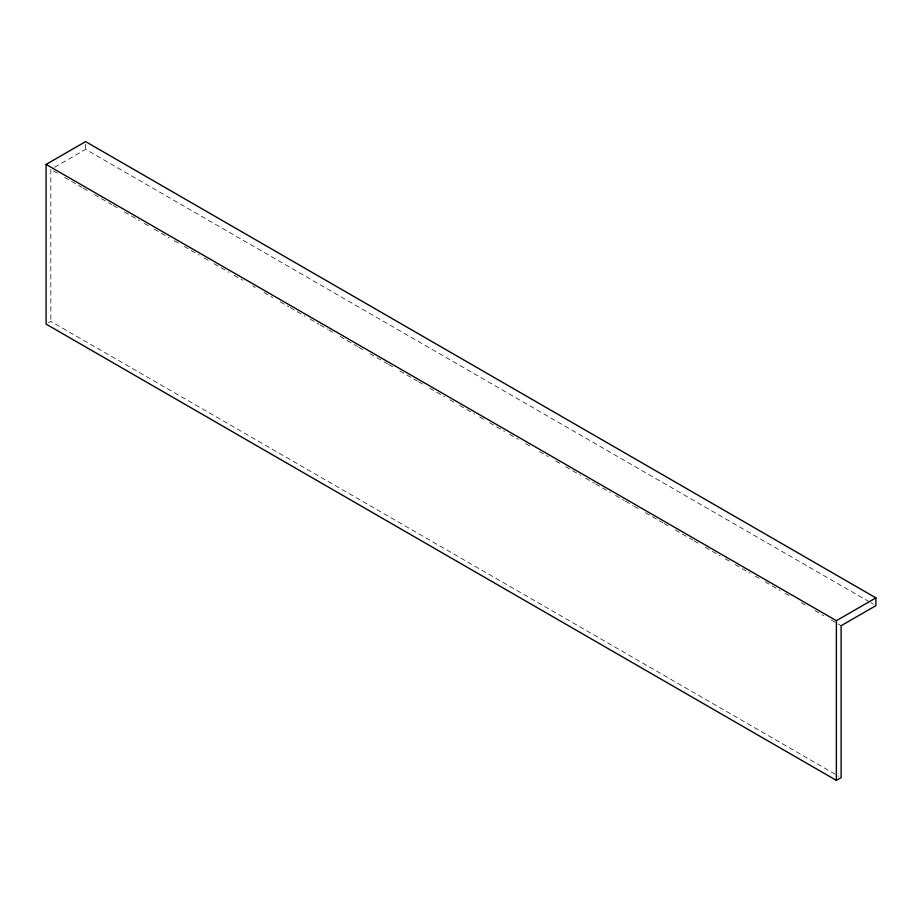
<?xml version="1.0" encoding="UTF-8"?>
<svg xmlns="http://www.w3.org/2000/svg" width="922" height="922" viewBox="0 0 922 922"><rect width="100%" height="100%" fill="white"/><g stroke="black" fill="none" stroke-linecap="round" stroke-linejoin="round"><path stroke-width="0.69" stroke-dasharray="4.61 3.46" d="M54.571 167.297L85.619 149.364L869.665 602.043M48.474 322.758L50.837 321.386L838.64 776.209M870.91 602.758L873.411 604.198M53.338 170.881L59.573 174.477M64.552 177.358L82 187.431M83.257 188.157L89.48 191.753M94.47 194.634L111.919 204.707M113.164 205.433L119.399 209.029M124.389 211.899L139.349 220.542M144.328 223.424L149.318 226.293M154.297 229.175L169.256 237.807M174.246 240.688L179.237 243.569M184.216 246.451L199.175 255.083M204.165 257.964L209.144 260.845M214.135 263.715L229.094 272.359M234.073 275.24L242.809 280.276M252.778 286.027L255.267 287.468M263.992 292.505L272.716 297.541M280.196 301.863L288.92 306.899M290.176 307.625L305.124 316.258M310.115 319.139L318.839 324.175M320.084 324.89L327.564 329.212M328.808 329.926L335.043 333.522M340.034 336.403L357.482 346.476M358.727 347.202L364.962 350.798M369.953 353.679L387.401 363.752M388.646 364.478L394.881 368.074M399.86 370.955L417.32 381.028M418.565 381.743L424.788 385.338M429.779 388.22L444.738 396.863M449.729 399.733L454.707 402.614M459.698 405.496L474.657 414.128M479.636 417.009L484.626 419.89M489.617 422.772L504.576 431.404M509.555 434.285L518.279 439.321M525.759 443.632L530.749 446.513M539.474 451.55L548.198 456.586M555.678 460.908L560.668 463.789M565.647 466.67L580.606 475.303M585.597 478.184L594.321 483.22M595.566 483.935L610.525 492.579M615.504 495.448L624.24 500.485M625.485 501.211L632.965 505.533M634.209 506.247L640.444 509.843M645.423 512.724L662.872 522.797M664.128 523.523L670.352 527.119M675.342 530L692.791 540.073M694.036 540.788L700.271 544.395M705.261 547.265L720.22 555.908M725.199 558.778L730.189 561.659M735.18 564.541L750.128 573.173M755.118 576.054L760.108 578.935M765.087 581.817L780.047 590.449M785.037 593.33L790.016 596.2M801.241 602.677L806.22 605.558M814.956 610.595L823.68 615.631M831.16 619.953L841.129 625.715M85.619 144.201L85.619 149.364M50.837 169.441L50.837 321.386"/><path stroke-width="1.38" d="M46.1 164.427L85.619 141.608L875.9 597.882L875.9 605.639L841.129 625.715L841.129 777.649L836.381 780.392L46.1 324.118L46.1 164.427L836.381 620.69L875.9 597.882M836.381 620.69L836.381 780.392"/></g></svg>
